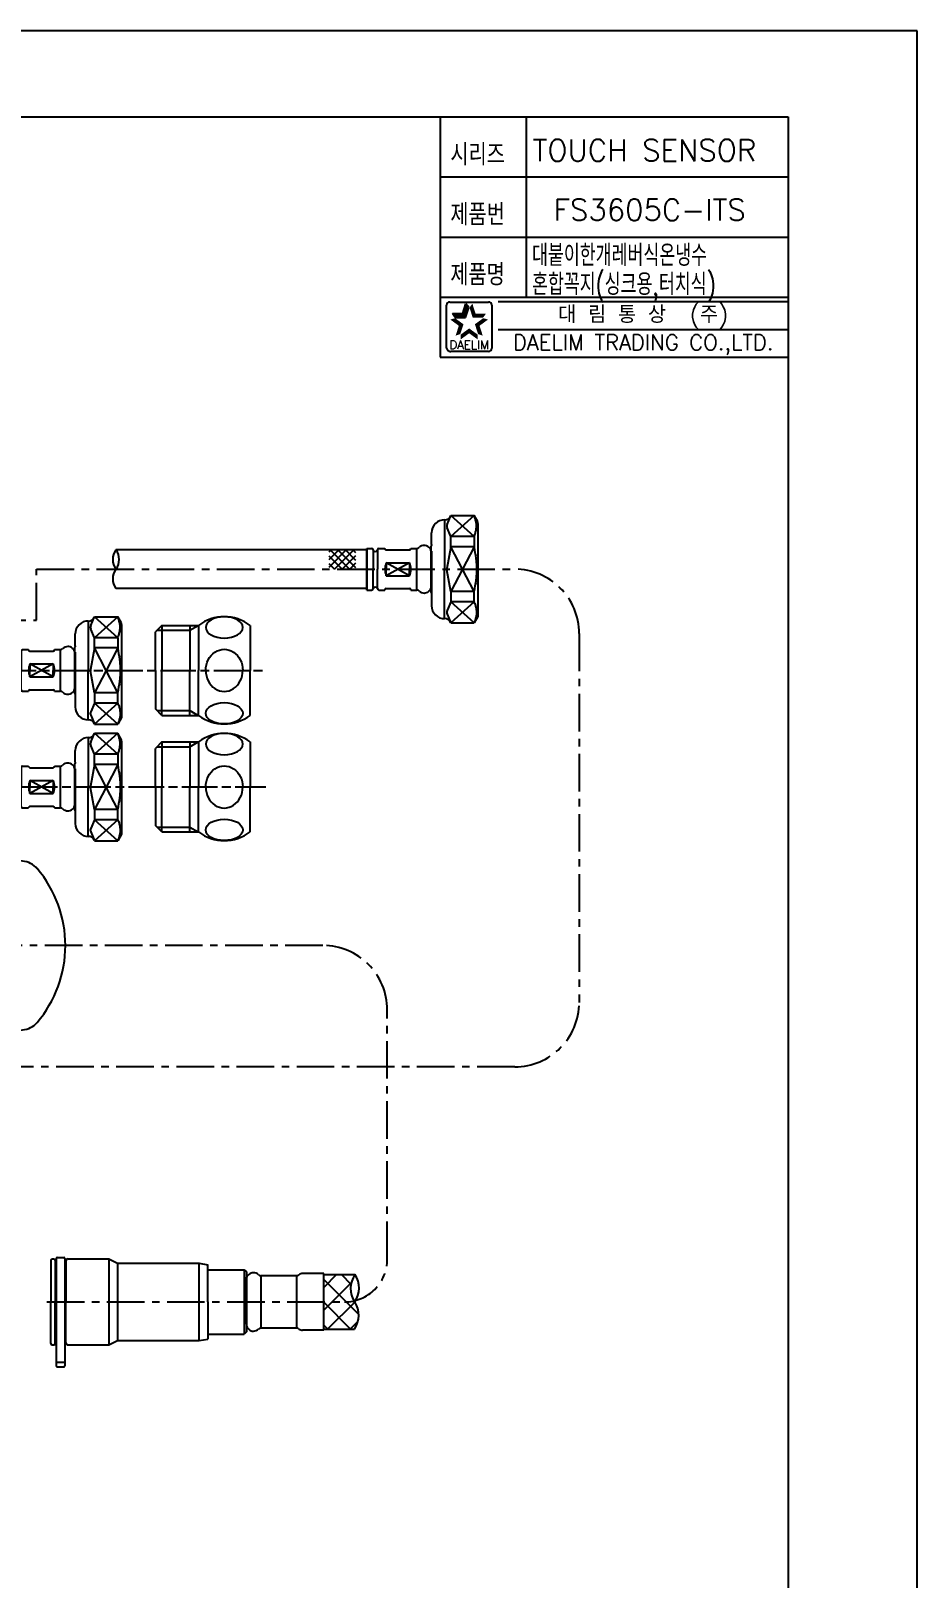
# Model space of a CAD drawing. Extents: x 0 to 841, y -594 to 0.
# Drawn here: x 634.7 to 841, y -360.2 to 0 of the extents above; entities that cross this region are included whole.
import ezdxf
from ezdxf.enums import TextEntityAlignment as Align

# ---------------------------------------------------------------- set-up
doc = ezdxf.new("R2010")
doc.units = 0
doc.header["$LTSCALE"] = 7
doc.header["$MEASUREMENT"] = 0
doc.linetypes.add('CENTER', pattern=[2, 1.25, -0.25, 0.25, -0.25])
doc.linetypes.add('CHAIN', pattern=[0.3543, 0.2362, -0.0295, 0.0591, -0.0295])
doc.layers.get('0').update_dxf_attribs({"color": 2, "linetype": 'CONTINUOUS'})
for name, color, linetype in [('CL', 1, 'CENTER'), ('D', 2, 'CONTINUOUS'), ('DWG', 7, 'CONTINUOUS'), ('HT', 3, 'CONTINUOUS'), ('TXT', 4, 'CONTINUOUS')]:
    doc.layers.add(name, color=color, linetype=linetype)
doc.styles.add('GHS', font='romans', dxfattribs={"bigfont": 'ghs'})
doc.styles.add('ROMANS', font='romans')

# ---------------------------------------------------------------- blocks, each defined once
blk = doc.blocks.new('BORDER')
for p, q in [((1, 1), (0, 1)), ((1, 0), (1, 1))]:
    blk.add_line(p, q)
blk = doc.blocks.new('A$C202E245C')
at = {"layer": 'DWG'}
for p, q in [((-6.11, 13.31), (-9.61, 13.31)), ((-9.61, -7.69), (-9.61, 13.31)), ((-6.93, -7.69), (-6.93, 13.31)), ((-6.11, 13.31), (2.98, 13.31)), ((-4.5, 6.31), (-0.2, 6.31)), ((-4.5, 6.31), (-4.5, -0.69)), ((-2.32, 6.31), (-2.32, -0.69)), ((-0.5, 6.31), (-0.5, -0.69)), ((-0.2, 6.31), (-0.2, -0.69)), ((5.08, 6.31), (14.37, 6.31)), ((-4.5, -0.69), (-0.2, -0.69)), ((5.09, -0.69), (14.37, -0.69)), ((-6.11, -7.69), (-9.61, -7.69)), ((-6.11, -7.69), (2.98, -7.69))]:
    blk.add_line(p, q, dxfattribs=at)
for centre, radius, start, end in [((-6.11, 7.05), 27.77, 90, 130.1295), ((-6.11, 7.05), 27.77, 49.8705, 90), ((-20.78, 24.45), 5, 130.1295, 175.6221), ((8.56, 24.45), 5, 4.3779, 49.8705), ((261.89, 2.81), 288.5, 175.6221, 184.3779), ((-274.11, 2.81), 288.5, 355.6221, 4.3779), ((2.98, 11.81), 1.5, 8.9805, 90), ((-53.99, 2.81), 59.18, 351.0275, 8.9805), ((2.98, -6.19), 1.5, 270, 351.0275), ((-20.78, -18.83), 5, 184.3779, 229.8705), ((8.56, -18.83), 5, 310.1295, 355.6221), ((-6.11, -1.42), 27.77, 229.8705, 270), ((-6.11, -1.42), 27.77, 270, 310.1295)]:
    blk.add_arc(centre, radius, start, end, dxfattribs=at)
blk = doc.blocks.new('nut')
at = {"layer": 'D', "ltscale": 0.6}
for p, q in [((40726.74, -8042.71), (40721.35, -8037.83)), ((40726.74, -8037.83), (40721.35, -8042.71)), ((40724.04, -8050.33), (40721.35, -8045.11)), ((40726.74, -8045.11), (40724.04, -8050.33)), ((40711.71, -8048.83), (40706.31, -8051.83)), ((40711.71, -8051.83), (40706.31, -8048.83)), ((40724.04, -8050.33), (40721.35, -8055.54)), ((40726.74, -8055.54), (40724.04, -8050.33)), ((40726.74, -8057.94), (40721.35, -8062.83)), ((40726.74, -8062.83), (40721.35, -8057.94))]:
    blk.add_line(p, q, dxfattribs=at)
at = {"layer": 'DWG'}
for p, q in [((40719.85, -8038.83), (40719.85, -8050.33)), ((40720.45, -8039.89), (40721.27, -8038.02)), ((40721.35, -8042.71), (40720.46, -8040.7)), ((40721.35, -8037.83), (40726.74, -8037.83)), ((40727.6, -8039.32), (40726.74, -8037.83)), ((40727.6, -8040.03), (40727.6, -8039.32)), ((40727.6, -8039.66), (40727.6, -8053.04)), ((40716.85, -8044.58), (40716.85, -8041.83)), ((40726.74, -8042.71), (40721.35, -8042.71)), ((40721.35, -8045.11), (40721.35, -8042.71)), ((40726.74, -8042.71), (40726.74, -8045.11)), ((40701.75, -8045.48), (40702.9, -8045.48)), ((40701.75, -8055.18), (40701.75, -8045.48)), ((40701.75, -8045.48), (40701.75, -8055.18)), ((40703.25, -8045.83), (40703.25, -8050.33)), ((40704.25, -8045.83), (40704.25, -8050.33)), ((40704.6, -8045.48), (40706.01, -8045.48)), ((40706.01, -8045.53), (40706.01, -8045.48)), ((40706.31, -8045.83), (40711.71, -8045.83)), ((40712.01, -8045.48), (40713.41, -8045.48)), ((40712.01, -8045.53), (40712.01, -8045.48)), ((40713.41, -8055.18), (40713.41, -8045.48)), ((40716.75, -8055.73), (40716.75, -8044.93)), ((40716.85, -8044.58), (40716.85, -8044.83)), ((40716.85, -8046.12), (40716.85, -8058.83)), ((40721.35, -8045.11), (40720.41, -8050.14)), ((40726.74, -8045.11), (40721.35, -8045.11)), ((40703.25, -8054.83), (40703.25, -8050.33)), ((40704.25, -8054.83), (40704.25, -8050.33)), ((40706.31, -8048.83), (40711.71, -8048.83)), ((40706.31, -8048.83), (40706.31, -8050.33)), ((40706.31, -8051.83), (40706.31, -8050.33)), ((40711.71, -8048.83), (40711.71, -8050.33)), ((40711.71, -8051.83), (40711.71, -8050.33)), ((40719.85, -8061.83), (40719.85, -8050.33)), ((40721.35, -8055.54), (40720.41, -8050.51)), ((40706.01, -8055.13), (40706.01, -8055.18)), ((40706.31, -8051.83), (40711.71, -8051.83)), ((40706.31, -8054.83), (40711.71, -8054.83)), ((40712.01, -8055.13), (40712.01, -8055.18)), ((40727.6, -8053.04), (40727.6, -8061.33)), ((40701.75, -8055.18), (40702.9, -8055.18)), ((40704.6, -8055.18), (40706.01, -8055.18)), ((40712.01, -8055.18), (40713.41, -8055.18)), ((40721.35, -8057.94), (40720.46, -8059.96)), ((40726.74, -8055.54), (40721.35, -8055.54)), ((40721.35, -8055.54), (40721.35, -8057.94)), ((40726.74, -8057.94), (40721.35, -8057.94)), ((40726.74, -8057.94), (40726.74, -8055.54)), ((40720.45, -8060.76), (40721.27, -8062.63)), ((40727.6, -8061.33), (40726.74, -8062.83)), ((40721.35, -8062.83), (40726.74, -8062.83))]:
    blk.add_line(p, q, dxfattribs=at)
for points in [[(40726.74, -8042.71), (40726.81, -8042.55), (40726.9, -8042.33), (40726.98, -8042.11), (40727.05, -8041.9), (40727.11, -8041.7), (40727.16, -8041.49), (40727.21, -8041.29), (40727.24, -8041.09), (40727.27, -8040.89), (40727.29, -8040.69), (40727.31, -8040.49), (40727.31, -8040.29), (40727.31, -8040.1), (40727.3, -8039.9), (40727.28, -8039.7), (40727.25, -8039.5), (40727.22, -8039.3), (40727.18, -8039.1), (40727.12, -8038.89), (40727.07, -8038.69), (40727, -8038.48), (40726.92, -8038.26), (40726.83, -8038.05), (40726.74, -8037.83)], [(40727.11, -8046.83), (40727.17, -8047.17), (40727.04, -8046.49), (40726.89, -8045.8), (40726.74, -8045.11)], [(40726.74, -8057.94), (40726.81, -8058.1), (40726.9, -8058.32), (40726.98, -8058.54), (40727.05, -8058.75), (40727.11, -8058.96), (40727.16, -8059.16), (40727.21, -8059.36), (40727.24, -8059.56), (40727.27, -8059.76), (40727.29, -8059.96), (40727.31, -8060.16), (40727.31, -8060.36), (40727.31, -8060.55), (40727.3, -8060.75), (40727.28, -8060.95), (40727.25, -8061.15), (40727.22, -8061.35), (40727.18, -8061.55), (40727.12, -8061.76), (40727.07, -8061.96), (40727, -8062.17), (40726.92, -8062.39), (40726.83, -8062.6), (40726.74, -8062.83)]]:
    blk.add_lwpolyline(points, dxfattribs=at)
for points in [[(40727.17, -8053.48), (40727.1, -8053.88, 0.089594), (40727.1, -8046.77)], [(40726.74, -8055.54), (40726.89, -8054.85), (40727.04, -8054.16), (40727.17, -8053.48), (40727.1, -8053.88, 0.003385), (40727.14, -8053.61)]]:
    blk.add_lwpolyline(points, format="xyb", dxfattribs=at)
for centre, radius, start, end in [((40719.85, -8041.83), 3, 89.4597, 180), ((40719.94, -8037.33), 1.5, 267.839, 340.5774), ((40721.37, -8040.29), 1, 156.4975, 203.9751), ((40702.9, -8045.83), 0.35, 360, 90), ((40703.55, -8045.75), 0.3, 186.2876, 208.5523), ((40703.75, -8045.64), 0.532, 208.5523, 331.4477), ((40703.96, -8045.75), 0.3, 331.4477, 353.7124), ((40704.6, -8045.83), 0.35, 90, 180), ((40706.31, -8045.53), 0.3, 180, 270), ((40711.71, -8045.53), 0.3, 270, 0), ((40713.41, -8044.68), 0.8, 270, 314.4593), ((40715.13, -8046.42), 1.65, 47.9269, 134.4593), ((40715.13, -8046.42), 1.65, 10.345, 47.9269), ((40716.85, -8044.93), 0.1, 90, 180), ((40709.91, -8050.33), 3.9, 157.3801, 180), ((40709.91, -8050.33), 3.9, 180, 202.6199), ((40708.11, -8050.33), 3.9, 0, 22.6199), ((40708.11, -8050.33), 3.9, 337.3801, 0), ((40721.39, -8050.33), 1, 169.3559, 190.6441), ((40702.9, -8054.83), 0.35, 270, 0), ((40703.55, -8054.9), 0.3, 151.4477, 173.7124), ((40703.75, -8055.01), 0.532, 28.5523, 151.4477), ((40703.96, -8054.9), 0.3, 6.2876, 28.5523), ((40704.6, -8054.83), 0.35, 180, 270), ((40706.31, -8055.13), 0.3, 90, 180), ((40711.71, -8055.13), 0.3, 0, 90), ((40715.13, -8054.23), 1.65, 312.0731, 349.655), ((40713.41, -8055.98), 0.8, 45.5407, 90), ((40715.13, -8054.23), 1.65, 225.5407, 312.0731), ((40716.85, -8055.73), 0.1, 180, 270), ((40719.85, -8058.83), 3, 180, 270.5403), ((40719.94, -8063.32), 1.5, 19.4226, 92.161), ((40721.37, -8060.36), 1, 156.0249, 203.5025)]:
    blk.add_arc(centre, radius, start, end, dxfattribs=at)
blk = doc.blocks.new('HOSE')
at = {"layer": 'HT', "ltscale": 0.6}
h = blk.add_hatch(dxfattribs=at)
h.set_pattern_fill('ANSI37', color=256, scale=10, angle=90)
h.set_pattern_definition([(135, (36912.7817, -28545.7335), (-0.88388348, -0.88388348), []), (225, (36912.7817, -28545.7335), (0.88388348, -0.88388348), [])])
h.paths.add_polyline_path([(40969.21, -8320.8), (40969.21, -8316.3), (40975.48, -8316.3), (40975.48, -8320.8)])
at = {"layer": 'D'}
for centre, start, end in [((40922.6, -8318.55), 143.1547, 216.8453), ((40916.6, -8318.55), 323.1547, 36.8453), ((40922.6, -8323.05), 143.1547, 216.8453)]:
    blk.add_arc(centre, 3.75, start, end, dxfattribs=at)
at = {"layer": 'DWG'}
for p, q in [((40956.35, -8316.3), (40919.6, -8316.3)), ((40977.96, -8316.3), (40956.35, -8316.3)), ((40977.96, -8325.3), (40919.6, -8325.3))]:
    blk.add_line(p, q, dxfattribs=at)
at = {"layer": 'D'}
blk.add_blockref('nut', (276.22, -270.48), dxfattribs=at)

msp = doc.modelspace()

# ---------------------------------------------------------------- linework, layer by layer
at = {"color": 7}
for p, q in [((730, -20), (730, -76)), ((750, -20), (750, -62)), ((730, -34), (811, -34)), ((730, -48), (811, -48)), ((730, -62), (811, -62)), ((730, -76), (811, -76))]:
    msp.add_line(p, q, dxfattribs=at)
at = {"color": 2, "linetype": 'Continuous'}
for p, q in [((731.48, -73.87), (731.48, -63.87)), ((732.23, -63.12), (741.23, -63.12)), ((741.98, -63.87), (741.98, -73.87)), ((743.5, -63), (811, -63)), ((743.5, -69.5), (811, -69.5)), ((741.23, -74.62), (732.48, -74.62))]:
    msp.add_line(p, q, dxfattribs=at)
at = {"color": 2}
for p, q in [((735.24, -65.82), (735.99, -63.51)), ((735.9, -66.73), (736.65, -64.43)), ((736.65, -64.43), (735.99, -63.51)), ((732.81, -65.82), (735.24, -65.82)), ((733.48, -66.73), (732.81, -65.82)), ((733.48, -66.73), (735.9, -66.73))]:
    msp.add_line(p, q, dxfattribs=at)
for p, q in [((664.08, -139.54), (671.71, -139.54)), ((671.71, -139.54), (673.66, -138.41)), ((664.08, -158.24), (671.71, -158.24)), ((671.71, -158.24), (673.66, -159.37)), ((671.71, -166.69), (673.66, -165.56)), ((664.08, -166.69), (671.71, -166.69)), ((664.08, -185.39), (671.71, -185.39)), ((671.71, -185.39), (673.66, -186.52))]:
    msp.add_line(p, q)
at = {"color": 2, "linetype": 'Continuous'}
for centre, radius, start, end in [((732.23, -63.87), 0.75, 90, 180), ((741.23, -63.87), 0.75, 0, 90), ((732.35, -73.74), 0.884, 188.1301, 278.1301), ((741.23, -73.87), 0.75, 270, 0)]:
    msp.add_arc(centre, radius, start, end, dxfattribs=at)
at = {"color": 2}
for points in [[(735.24, -65.82), (735.9, -66.73), (735.99, -63.51), (736.65, -64.43)], [(737.47, -63.51), (736.8, -64.43), (738.22, -65.82), (737.55, -66.73)], [(734.32, -68.65), (735.4, -68.3), (732.36, -67.22), (733.43, -66.87)], [(732.81, -65.82), (733.48, -66.73), (735.24, -65.82), (735.9, -66.73)], [(733.57, -70.95), (734.65, -70.6), (734.32, -68.65), (735.4, -68.3)], [(738.22, -65.82), (737.55, -66.73), (740.64, -65.82), (739.98, -66.73)], [(741.1, -67.22), (740.02, -66.87), (739.14, -68.65), (738.06, -68.3)], [(739.14, -68.65), (738.06, -68.3), (739.89, -70.95), (738.81, -70.6)], [(736.73, -70.4), (736.73, -69.27), (734.77, -71.82), (734.77, -70.69)], [(738.69, -71.82), (738.69, -70.69), (736.73, -70.4), (736.73, -69.27)]]:
    msp.add_solid(points, dxfattribs=at)
at = {"layer": 'CL'}
for p, q in [((635.99, -137.24), (635.99, -125.34)), ((635.99, -125.34), (747.33, -125.34)), ((470.8, -137.24), (635.99, -137.24)), ((762.33, -140.34), (762.33, -226.2)), ((747.33, -241.2), (566.19, -241.2)), ((638.39, -295.95), (707.67, -295.95))]:
    msp.add_line(p, q, dxfattribs=at)
at = {"layer": 'CL', "linetype": 'CHAIN', "ltscale": 5}
for p, q in [((565.65, -148.89), (689.4, -148.89)), ((570.65, -176.04), (689.4, -176.04))]:
    msp.add_line(p, q, dxfattribs=at)
at = {"layer": 'CL', "linetype": 'CENTER'}
for p, q in [((702.67, -212.96), (494.38, -212.96)), ((717.67, -285.95), (717.67, -227.96))]:
    msp.add_line(p, q, dxfattribs=at)
at = {"layer": 'CL'}
for centre, start, end in [((747.33, -140.34), 0, 90), ((747.33, -226.2), 270, 0)]:
    msp.add_arc(centre, 15, start, end, dxfattribs=at)
at = {"layer": 'CL', "linetype": 'CENTER'}
for centre, radius, start, end in [((702.67, -227.96), 15, 0, 90), ((707.67, -285.95), 10, 270, 0)]:
    msp.add_arc(centre, radius, start, end, dxfattribs=at)
at = {"layer": 'D'}
for p, q in [((688.23, -289.85), (688.23, -302.05)), ((696.59, -302.05), (696.59, -289.85))]:
    msp.add_line(p, q, dxfattribs=at)
at = {"layer": 'DWG'}
for p, q in [((665.21, -138.41), (663.71, -139.91)), ((663.71, -148.89), (663.71, -139.91)), ((665.21, -138.41), (673.71, -138.41)), ((665.21, -138.41), (665.21, -148.89)), ((671.71, -138.41), (671.71, -148.89)), ((673.71, -138.41), (673.71, -148.89)), ((685.71, -138.41), (685.71, -148.89)), ((663.71, -148.89), (663.71, -157.87)), ((665.21, -159.37), (665.21, -148.89)), ((671.71, -159.37), (671.71, -148.89)), ((673.71, -159.37), (673.71, -148.89)), ((685.71, -159.37), (685.71, -148.89)), ((665.21, -159.37), (663.71, -157.87)), ((665.21, -159.37), (673.71, -159.37)), ((665.21, -165.56), (663.71, -167.06)), ((665.21, -165.56), (673.71, -165.56)), ((665.21, -165.56), (665.21, -176.04)), ((671.71, -165.56), (671.71, -176.04)), ((673.71, -165.56), (673.71, -176.04)), ((685.71, -165.56), (685.71, -176.04)), ((663.71, -176.04), (663.71, -167.06)), ((663.71, -176.04), (663.71, -185.02)), ((665.21, -186.52), (665.21, -176.04)), ((671.71, -186.52), (671.71, -176.04)), ((673.71, -186.52), (673.71, -176.04)), ((685.71, -186.52), (685.71, -176.04)), ((665.21, -186.52), (663.71, -185.02)), ((665.21, -186.52), (673.71, -186.52)), ((639.36, -286.25), (639.36, -295.95)), ((639.66, -285.95), (640.06, -285.95)), ((640.36, -286.25), (640.36, -295.95)), ((640.36, -288), (640.61, -288)), ((640.61, -285.85), (640.61, -295.95)), ((640.86, -285.6), (642.36, -285.6)), ((642.61, -285.85), (642.61, -295.95)), ((642.61, -288), (642.86, -288)), ((642.86, -286.45), (642.86, -295.95)), ((643.36, -285.95), (652.86, -285.95)), ((652.86, -285.95), (652.86, -305.95)), ((652.86, -285.95), (654.86, -286.95)), ((654.86, -286.95), (654.86, -304.95)), ((654.86, -286.95), (673.86, -286.95)), ((673.86, -304.95), (673.86, -286.95)), ((673.86, -286.95), (675.86, -287.3)), ((675.86, -295.95), (675.86, -287.3)), ((675.86, -288.45), (684.36, -288.45)), ((684.36, -288.45), (684.36, -303.45)), ((684.36, -288.45), (684.86, -288.95)), ((684.86, -288.95), (684.86, -302.95)), ((684.86, -295.95), (684.86, -290.15)), ((684.86, -290.8), (684.86, -295.95)), ((696.59, -289.85), (688.23, -289.85)), ((697.08, -289.68), (697.14, -289.63)), ((702.86, -289.35), (697.95, -289.35)), ((702.86, -302.55), (702.86, -289.35)), ((702.86, -289.6), (710.14, -289.6)), ((639.36, -305.65), (639.36, -295.95)), ((640.36, -305.65), (640.36, -295.95)), ((640.61, -295.95), (640.61, -310.84)), ((642.61, -295.95), (642.61, -310.84)), ((642.86, -305.45), (642.86, -295.95)), ((675.86, -295.95), (675.86, -304.6)), ((684.86, -301.1), (684.86, -295.95)), ((684.86, -295.95), (684.86, -301.75)), ((684.86, -301.1), (684.86, -295.95)), ((696.59, -302.05), (688.23, -302.05)), ((697.08, -302.22), (697.14, -302.27)), ((702.86, -302.55), (697.95, -302.55)), ((702.86, -302.3), (710, -302.3)), ((639.66, -305.95), (640.06, -305.95)), ((640.36, -303.9), (640.61, -303.9)), ((642.61, -303.9), (642.86, -303.9)), ((643.36, -305.95), (652.86, -305.95)), ((652.86, -305.95), (654.86, -304.95)), ((654.86, -304.95), (673.86, -304.95)), ((673.86, -304.95), (675.86, -304.6)), ((675.86, -303.45), (684.36, -303.45)), ((684.86, -302.95), (684.36, -303.45)), ((640.61, -309.95), (642.61, -309.95)), ((640.86, -311.09), (642.36, -311.09))]:
    msp.add_line(p, q, dxfattribs=at)
for centre, radius, start, end in [((679.71, -146.41), 10, 53.1301, 126.8699), ((679.71, -151.37), 10, 233.1301, 306.8699), ((679.71, -173.56), 10, 53.1301, 126.8699), ((679.71, -178.52), 10, 233.1301, 306.8699), ((639.66, -286.25), 0.3, 90, 180), ((640.06, -286.25), 0.3, 0, 90), ((640.86, -285.85), 0.25, 90, 180), ((642.36, -285.85), 0.25, 0, 90), ((643.36, -286.45), 0.5, 90, 180), ((686.51, -290.8), 1.65, 132.0731, 179.9944), ((686.51, -290.8), 1.65, 45.5407, 132.0731), ((688.23, -289.05), 0.8, 225.5407, 270), ((696.59, -289.05), 0.8, 270, 308.1929), ((697.95, -290.65), 1.3, 90, 128.1929), ((714.71, -292.82), 5.6, 144.8063, 213.9501), ((705.5, -292.72), 5.6, 324.8063, 33.9501), ((705.43, -299.07), 5.6, 324.8063, 33.9501), ((686.51, -301.1), 1.65, 180, 190.345), ((686.51, -301.1), 1.65, 190.345, 227.9269), ((686.51, -301.1), 1.65, 227.9269, 314.4593), ((688.23, -302.85), 0.8, 90, 134.4593), ((696.59, -302.85), 0.8, 51.8071, 90), ((697.95, -301.25), 1.3, 231.8071, 270), ((639.66, -305.65), 0.3, 180, 270), ((640.06, -305.65), 0.3, 270, 0), ((643.36, -305.45), 0.5, 180, 270), ((640.86, -310.84), 0.25, 180, 270), ((642.36, -310.84), 0.25, 270, 0)]:
    msp.add_arc(centre, radius, start, end, dxfattribs=at)
at = {"layer": 'DWG', "extrusion": (0, 0, -1)}
for centre in [(679.71, -138.9), (679.71, -166.05)]:
    msp.add_ellipse(centre, major_axis=(-4.31, 0), ratio=0.576014, dxfattribs=at)
for centre in [(679.71, -148.89), (679.71, -176.04)]:
    msp.add_ellipse(centre, major_axis=(0, -4.9), ratio=0.880211, start_param=1.570796, end_param=4.712389, dxfattribs=at)
at = {"layer": 'DWG'}
for centre in [(679.71, -148.89), (679.71, -176.04)]:
    msp.add_ellipse(centre, major_axis=(0, 4.9), ratio=0.880211, start_param=1.570796, end_param=4.712389, dxfattribs=at)
for centre in [(679.71, -158.89), (679.71, -186.03)]:
    msp.add_ellipse(centre, major_axis=(-4.31, 0), ratio=0.576014, dxfattribs=at)
at = {"layer": 'HT'}
for p, q in [((705.85, -289.6), (702.86, -292.59)), ((702.86, -290.73), (711.02, -298.89)), ((709.28, -291.47), (702.86, -297.89)), ((707.04, -289.6), (709.21, -291.78)), ((702.86, -296.03), (709.13, -302.3)), ((710.09, -295.97), (703.76, -302.3)), ((702.86, -301.33), (703.83, -302.3)), ((710.83, -300.53), (709.06, -302.3))]:
    msp.add_line(p, q, dxfattribs=at)
at = {"layer": 'TXT'}
for p, q in [((25, -20), (811, -20)), ((811, -20), (811, -574))]:
    msp.add_line(p, q, dxfattribs=at)

# ---------------------------------------------------------------- block references
at = {"xscale": 841, "yscale": 594, "zscale": 841}
msp.add_blockref('BORDER', (0, -594), dxfattribs=at)
at = {"layer": 'D'}
for p in [(-40265.1, 8195.47), (-40348.06, 8171.91), (-40348.06, 8144.76)]:
    msp.add_blockref('HOSE', p, dxfattribs=at)
at = {"layer": 'D', "ltscale": 0.6, "rotation": 90}
msp.add_blockref('A$C202E245C', (613.53, -206.85), dxfattribs=at)

# ---------------------------------------------------------------- texts
at = {"color": 7, "linetype": 'Continuous'}
for s, height, style, p in [('대 림 통 상  (주)', 4, 'GHS', (777.26, -66.3)), ('DAELIM TRADING CO.,LTD.', 3.6, 'ROMANS', (777.26, -73.07))]:
    msp.add_text(s, height=height, dxfattribs=dict(at, style=style)).set_placement(p, align=Align.MIDDLE)
at = {"color": 2, "linetype": 'Continuous', "style": 'ROMANS'}
msp.add_text('DAELIM', height=2, dxfattribs=at).set_placement((736.73, -74.07), align=Align.CENTER)
at = {"layer": 'D', "style": 'GHS'}
for s, width, p in [('시리즈', 0.8, (732.34, -31.27)), ('제품번', 0.8, (732.34, -45.27)), ('대붙이한개레버식온냉수', 0.7, (751.37, -54.76)), ('제품명', 0.8, (732.34, -59.27)), ('혼합꼭지(싱크용,터치식)', 0.7, (751.37, -61.52))]:
    msp.add_text(s, height=5, dxfattribs=dict(at, width=width)).set_placement(p)
msp.add_text('TOUCH SENSOR', height=5, dxfattribs=at).set_placement((751.5, -30.29))
at = {"layer": 'D', "color": 7, "style": 'GHS'}
msp.add_text('FS3605C-ITS', height=5, dxfattribs=at).set_placement((756.33, -44.15))

doc.saveas('drawing.dxf')
